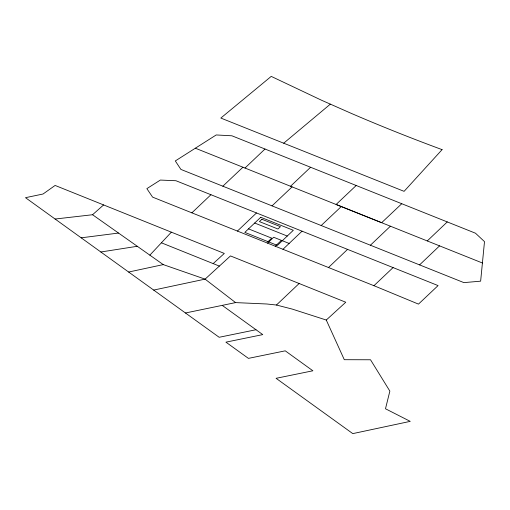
<?xml version="1.0" encoding="UTF-8"?>
<svg xmlns="http://www.w3.org/2000/svg" width="510" height="510" viewBox="0 0 510 510"><rect width="100%" height="100%" fill="white"/><g stroke="black" fill="none" stroke-linecap="round" stroke-linejoin="round"><path stroke-width="0.76" d="M149.851 255.153L171.36 232.165L224.311 253.432L213.18 263.606M328.497 267.52L347.559 249.371M191.881 212.829L210.936 194.724L438.077 285.587L418.474 304.113L375.411 286.295L152.592 197.121L146.861 188.643L160.35 180.068L175.95 180.731L210.936 194.724M195.336 148.2L244.978 168.039L264.996 149.022L475.486 233.21L484.5 241.632L480.637 281.169L463.902 282.623L180.897 169.416L175.306 160.943L216.208 134.959L231.91 135.794L264.996 149.022M237.411 231.081L256.492 212.963M268.024 241.651L271.715 238.144L248.523 228.875M267.514 243.111L273.672 237.265L289.132 243.442M275.241 246.202L281.405 240.35M282.967 249.301L302.048 231.183M370.413 245.214L390.411 226.204M427.272 240.937L447.264 221.926M419.577 264.894L439.575 245.858M290.534 186.258L310.577 167.28M272.034 205.868L292.102 186.883M185.442 312.993L235.582 302.602L266.781 303.992L276.433 305.025L299.134 283.503M373.938 285.708L393.089 267.572M222.844 186.195L242.913 167.235M356.203 185.5L336.109 204.472L381.646 222.698L401.759 203.719M321.179 225.535L341.292 206.556M276.433 305.025L292.173 309.066L326.272 320.038L345.761 302.232L230.488 255.924L205.09 279.136L153.676 290.075L25.5 197.689L43.044 194.01L55.112 185.442L171.36 232.165M55.093 219.032L92.559 214.735L103.613 204.924M283.694 143.202L330.353 104.142M128.641 272.04L163.251 264.601L205.09 279.136L235.582 302.602M255.982 329.74L219.16 337.282L153.676 290.075M100.852 251.997L137.273 246.285M81.192 237.826L118.518 233.057M244.978 168.039L482.422 263.001M254.681 223.029L287.257 236.047M161.396 242.798L219.351 266.092M92.559 214.735L163.251 264.601M222.334 305.458L262.758 334.611L225.917 342.159L248.421 358.377L285.243 350.835L312.885 370.783L276.082 378.312L352.786 433.615L410.225 421.368L385.49 408.771L389.863 391.113L370.521 359.773L344.301 359.703L326.272 320.038M442.094 149.64L404.092 191.346L220.824 118.059L271.224 76.385L321.568 100.253L351.294 113.386A875.166 383.647 15.1 0 0 442.094 149.64M260.744 217.273L244.826 232.381L277.402 245.406L293.314 230.29L260.744 217.273M261.879 219.255L259.411 221.595L277.969 229.009L280.43 226.669L261.879 219.255"/></g></svg>
